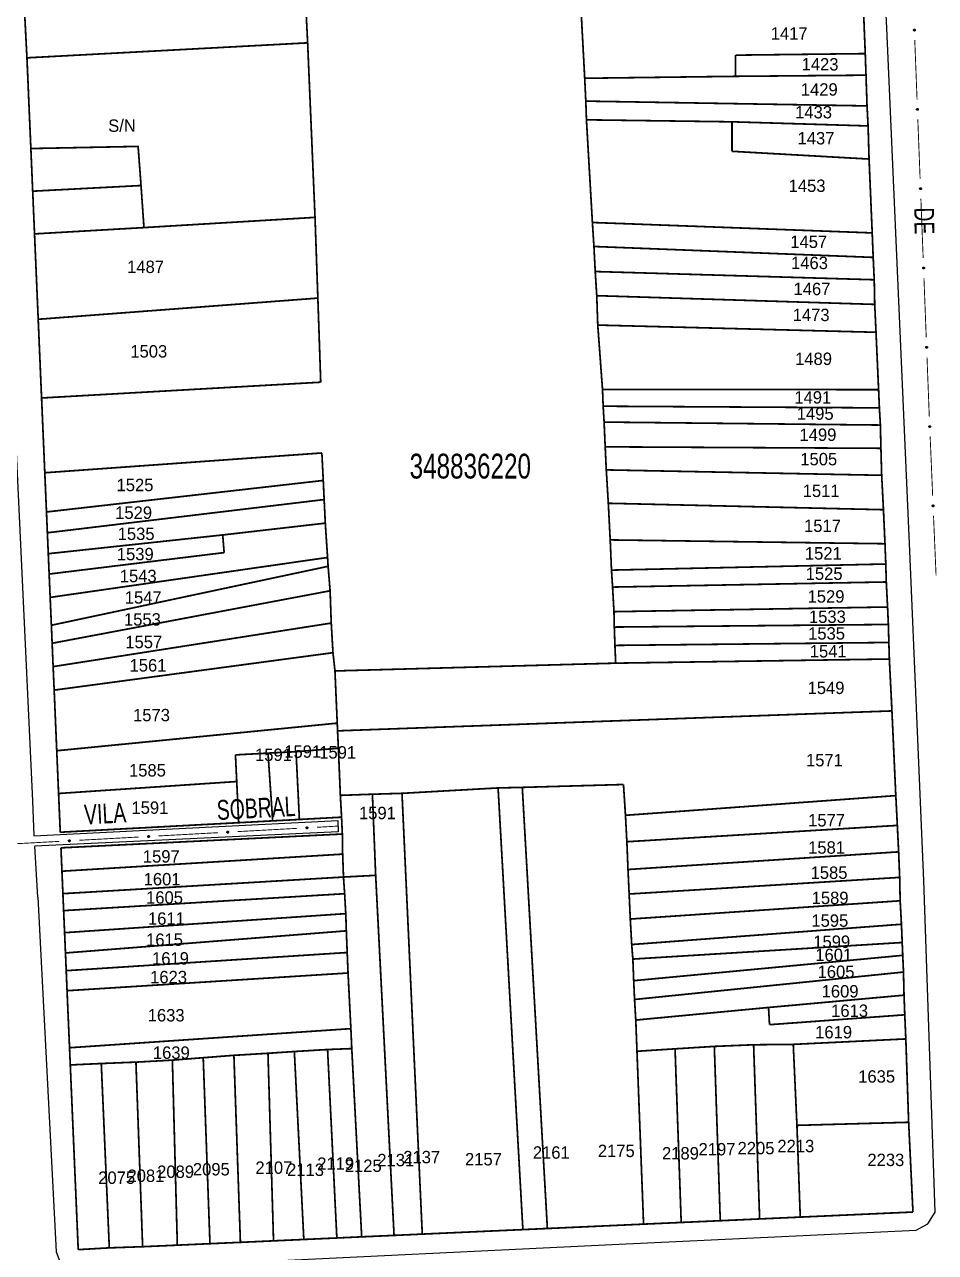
# Model space of a CAD drawing. Extents: x 202481 to 204056, y 4838981 to 4840330.
# Drawn here: x 202939.6 to 203123.3, y 4839189.5 to 4839437.1 of the extents above; entities that cross this region are included whole.
import ezdxf
from ezdxf.enums import TextEntityAlignment as Align

# ---------------------------------------------------------------- set-up
doc = ezdxf.new("R2010")
doc.units = 0
doc.header["$LTSCALE"] = 1.5
doc.header["$MEASUREMENT"] = 0
for name, color, linetype in [('CD_MALHA_LOTES', 7, 'CONTINUOUS'), ('CD_TXT_QUADRA', 7, 'CONTINUOUS'), ('RU-QUADRA', 210, 'CONTINUOUS'), ('SV-EIXO-RUA-PAV', 20, 'CONTINUOUS'), ('SV-RUA-PAVIM', 7, 'CONTINUOUS'), ('SV-TXT-RUA-PAV', 7, 'CONTINUOUS'), ('Th_NmrPort', 1, 'CONTINUOUS')]:
    doc.layers.add(name, color=color, linetype=linetype)
doc.styles.add('ARIAL', font='ARIAL.SHX')

msp = doc.modelspace()

# ---------------------------------------------------------------- linework, layer by layer
at = {"layer": 'CD_MALHA_LOTES', "linetype": 'Continuous', "const_width": 0.35, "flags": 128}
for points in [[(202996.73, 4839433.43), (202993.27, 4839502.99)], [(202938.62, 4839499.84), (202936.65, 4839497.3), (202940.12, 4839430.41)], [(203052.61, 4839426.29), (203051.59, 4839445.31)], [(203108.82, 4839440.4), (203109.19, 4839431.26)], [(202940.12, 4839430.41), (202996.73, 4839433.43)], [(202998.22, 4839398.24), (202996.73, 4839433.43)], [(202940.91, 4839412.12), (202940.12, 4839430.41)], [(203083.04, 4839430.95), (203109.19, 4839431.26)], [(203083.04, 4839426.68), (203083.04, 4839430.95)], [(203109.19, 4839431.26), (203109.34, 4839426.91)], [(203052.61, 4839426.29), (203083.04, 4839426.68)], [(203052.83, 4839421.68), (203052.61, 4839426.29)], [(203109.34, 4839426.91), (203083.04, 4839426.68)], [(203109.34, 4839426.91), (203109.55, 4839420.72)], [(203052.96, 4839417.91), (203052.83, 4839421.68)], [(203052.83, 4839421.68), (203109.55, 4839420.72)], [(203109.55, 4839420.72), (203109.76, 4839416.68)], [(203054.16, 4839397.21), (203052.96, 4839417.91)], [(203052.96, 4839417.91), (203082.31, 4839417.51)], [(203082.31, 4839417.51), (203109.76, 4839416.68)], [(203082.31, 4839411.56), (203082.31, 4839417.51)], [(203109.76, 4839416.68), (203109.96, 4839410)], [(202940.91, 4839412.12), (202962.54, 4839412.55), (202963.13, 4839404.66)], [(202941.28, 4839403.52), (202940.91, 4839412.12)], [(203109.96, 4839410), (203082.31, 4839411.56)], [(203109.96, 4839410), (203110.59, 4839395.11)], [(202941.28, 4839403.52), (202963.13, 4839404.66)], [(202941.65, 4839394.91), (202941.28, 4839403.52)], [(202963.13, 4839404.66), (202963.72, 4839396.18)], [(202963.72, 4839396.18), (202998.22, 4839398.24)], [(202998.79, 4839381.96), (202998.22, 4839398.24)], [(202941.65, 4839394.91), (202963.72, 4839396.18)], [(203054.47, 4839392.37), (203054.16, 4839397.21)], [(203054.16, 4839397.21), (203110.59, 4839395.11)], [(202942.39, 4839377.69), (202941.65, 4839394.91)], [(203110.59, 4839395.11), (203110.79, 4839390.17)], [(203054.73, 4839387.32), (203054.47, 4839392.37)], [(203054.47, 4839392.37), (203110.79, 4839390.17)], [(203110.79, 4839390.17), (203111, 4839385.66)], [(203055.04, 4839382.45), (203054.73, 4839387.32)], [(203054.73, 4839387.32), (203111, 4839385.66)], [(203111, 4839385.66), (203111.1, 4839380.69)], [(202942.39, 4839377.69), (202998.79, 4839381.96)], [(202999.37, 4839365), (202998.79, 4839381.96)], [(203055.24, 4839376.52), (203055.04, 4839382.45)], [(203055.04, 4839382.45), (203111.1, 4839380.69)], [(203111.1, 4839380.69), (203111.36, 4839375.07)], [(202943.07, 4839361.82), (202942.39, 4839377.69)], [(203056.2, 4839363.53), (203055.24, 4839376.52)], [(203055.24, 4839376.52), (203111.36, 4839375.07)], [(203111.36, 4839375.07), (203111.88, 4839363.5)], [(202943.07, 4839361.82), (202999.37, 4839365)], [(203056.33, 4839360.16), (203056.2, 4839363.53)], [(203056.2, 4839363.53), (203111.88, 4839363.5)], [(203111.88, 4839363.5), (203112.04, 4839359.83)], [(202943.72, 4839346.74), (202943.07, 4839361.82)], [(203056.52, 4839356.96), (203056.33, 4839360.16)], [(203056.33, 4839360.16), (203112.04, 4839359.83)], [(203112.04, 4839359.83), (203112.24, 4839356.36)], [(203056.74, 4839351.97), (203056.52, 4839356.96)], [(203056.52, 4839356.96), (203112.24, 4839356.36)], [(203112.24, 4839356.36), (203112.35, 4839351.67)], [(202943.72, 4839346.74), (202999.6, 4839350.73)], [(202999.6, 4839350.73), (202999.88, 4839345.19)], [(203056.96, 4839347.32), (203056.74, 4839351.97)], [(203056.74, 4839351.97), (203112.35, 4839351.67)], [(203112.35, 4839351.67), (203112.5, 4839346.23)], [(202944.06, 4839338.84), (202943.72, 4839346.74)], [(203057.37, 4839340.59), (203056.96, 4839347.32)], [(203056.96, 4839347.32), (203112.5, 4839346.23)], [(203112.5, 4839346.23), (203112.86, 4839339.29)], [(202944.06, 4839338.84), (202999.88, 4839345.19)], [(202999.88, 4839345.19), (203000.06, 4839341.34)], [(202944.24, 4839334.64), (203000.06, 4839341.34)], [(203000.06, 4839341.34), (203000.29, 4839336.58)], [(202944.24, 4839334.64), (202944.06, 4839338.84)], [(203057.75, 4839333.2), (203057.37, 4839340.59)], [(203057.37, 4839340.59), (203112.86, 4839339.29)], [(203112.86, 4839339.29), (203113.17, 4839332.43)], [(202979.6, 4839334.2), (203000.29, 4839336.58)], [(203000.29, 4839336.58), (203000.75, 4839329.66)], [(202944.42, 4839330.42), (202944.24, 4839334.64)], [(202944.42, 4839330.42), (202979.6, 4839334.2)], [(202979.89, 4839330.64), (202979.6, 4839334.2)], [(203058.01, 4839327.11), (203057.75, 4839333.2)], [(203057.75, 4839333.2), (203113.17, 4839332.43)], [(203113.17, 4839332.43), (203113.33, 4839328.34)], [(202944.6, 4839326.32), (202944.42, 4839330.42)], [(202944.6, 4839326.32), (202979.89, 4839330.64)], [(202944.8, 4839321.61), (203000.75, 4839329.66)], [(203000.75, 4839329.66), (203000.86, 4839327.88)], [(203058.01, 4839327.11), (203113.33, 4839328.34)], [(203113.33, 4839328.34), (203113.43, 4839324.72)], [(202944.8, 4839321.61), (202944.6, 4839326.32)], [(202945.05, 4839315.99), (203000.86, 4839327.88)], [(203000.86, 4839327.88), (203001.26, 4839322.94)], [(203058.23, 4839323.69), (203058.01, 4839327.11)], [(203058.23, 4839323.69), (203113.43, 4839324.72)], [(203058.51, 4839318.73), (203058.23, 4839323.69)], [(203113.43, 4839324.72), (203113.69, 4839319.67)], [(202945.05, 4839315.99), (202944.8, 4839321.61)], [(202945.2, 4839312.36), (203001.26, 4839322.94)], [(203001.26, 4839322.94), (203001.49, 4839316.43)], [(203058.51, 4839318.73), (203113.69, 4839319.67)], [(203058.58, 4839315.63), (203058.51, 4839318.73)], [(203113.69, 4839319.67), (203113.85, 4839316.15)], [(202945.2, 4839312.36), (202945.05, 4839315.99)], [(202945.4, 4839307.65), (203001.49, 4839316.43)], [(203001.49, 4839316.43), (203001.84, 4839310.46)], [(203058.58, 4839315.63), (203113.85, 4839316.15)], [(203113.85, 4839316.15), (203113.95, 4839312.52)], [(203058.7, 4839311.93), (203058.58, 4839315.63)], [(202945.4, 4839307.65), (202945.2, 4839312.36)], [(203058.7, 4839311.93), (203113.95, 4839312.52)], [(203058.86, 4839308.35), (203058.7, 4839311.93)], [(203113.95, 4839312.52), (203114.05, 4839309.18)], [(202945.61, 4839302.91), (203001.84, 4839310.46)], [(203001.84, 4839310.46), (203002.24, 4839306.78)], [(203114.05, 4839309.18), (203058.86, 4839308.35)], [(203114.05, 4839309.18), (203114.57, 4839298.72)], [(202945.61, 4839302.91), (202945.4, 4839307.65)], [(203002.24, 4839306.78), (203058.86, 4839308.35)], [(203002.7, 4839296.25), (203002.24, 4839306.78)], [(202946.13, 4839290.69), (202945.61, 4839302.91)], [(203002.76, 4839294.7), (203114.57, 4839298.72)], [(203114.57, 4839298.72), (203115.35, 4839281.64)], [(202946.13, 4839290.69), (203002.7, 4839296.25)], [(203002.76, 4839294.7), (203002.7, 4839296.25)], [(203002.93, 4839291.2), (203002.76, 4839294.7)], [(202994.39, 4839290.49), (203002.93, 4839291.2)], [(203003.33, 4839281.69), (203002.93, 4839291.2)], [(202946.5, 4839282.07), (202946.13, 4839290.69)], [(202982.17, 4839289.85), (202988.74, 4839290.21)], [(202982.43, 4839284.48), (202982.17, 4839289.85)], [(202988.74, 4839290.21), (202994.39, 4839290.49)], [(202989.68, 4839276.55), (202988.74, 4839290.21)], [(202995.07, 4839276.83), (202994.39, 4839290.49)], [(202946.5, 4839282.07), (202982.43, 4839284.48)], [(202982.83, 4839276.18), (202982.43, 4839284.48)], [(203040.02, 4839283.3), (203060.43, 4839283.88)], [(203060.43, 4839283.88), (203060.83, 4839277.67)], [(202946.84, 4839274.26), (202946.5, 4839282.07)], [(203003.33, 4839281.69), (203009.79, 4839281.92)], [(203003.57, 4839277.29), (203003.33, 4839281.69)], [(203009.79, 4839281.92), (203015.76, 4839282.1)], [(203010.45, 4839265.56), (203009.79, 4839281.92)], [(203015.76, 4839282.1), (203035.14, 4839283.19)], [(203019.85, 4839193.22), (203015.76, 4839282.1)], [(203035.14, 4839283.19), (203040.02, 4839283.3)], [(203040.14, 4839194.13), (203035.14, 4839283.19)], [(203045.08, 4839194.35), (203040.02, 4839283.3)], [(203060.83, 4839277.67), (203115.35, 4839281.64)], [(203115.35, 4839281.64), (203115.66, 4839275.63)], [(202989.68, 4839276.55), (202982.83, 4839276.18)], [(202995.07, 4839276.83), (202989.68, 4839276.55)], [(203003.57, 4839277.29), (202995.07, 4839276.83)], [(203003.73, 4839273.89), (203003.57, 4839277.29)], [(203061.11, 4839272.34), (203060.83, 4839277.67)], [(202982.83, 4839276.18), (202946.84, 4839274.26)], [(202946.98, 4839271.11), (203003.73, 4839273.89)], [(203003.79, 4839269.84), (203003.73, 4839273.89)], [(203061.11, 4839272.34), (203115.66, 4839275.63)], [(203115.66, 4839275.63), (203115.92, 4839270.3)], [(203061.34, 4839266.74), (203061.11, 4839272.34)], [(202947.18, 4839266.4), (202946.98, 4839271.11)], [(202947.18, 4839266.4), (203003.79, 4839269.84)], [(203003.96, 4839265.22), (203003.79, 4839269.84)], [(203061.34, 4839266.74), (203115.92, 4839270.3)], [(203115.92, 4839270.3), (203116.13, 4839265.15)], [(203061.57, 4839261.8), (203061.34, 4839266.74)], [(202947.37, 4839261.87), (202947.18, 4839266.4)], [(202947.37, 4839261.87), (203003.96, 4839265.22)], [(203003.96, 4839265.22), (203010.45, 4839265.56)], [(203004.19, 4839261.86), (203003.96, 4839265.22)], [(203014.16, 4839192.96), (203010.45, 4839265.56)], [(203061.57, 4839261.8), (203116.13, 4839265.15)], [(203116.13, 4839265.15), (203116.23, 4839260.43)], [(202947.52, 4839258.45), (202947.37, 4839261.87)], [(202947.52, 4839258.45), (203004.19, 4839261.86)], [(203004.42, 4839257.84), (203004.19, 4839261.86)], [(203061.8, 4839256.75), (203061.57, 4839261.8)], [(203061.8, 4839256.75), (203116.23, 4839260.43)], [(203116.23, 4839260.43), (203116.49, 4839255.7)], [(202947.71, 4839254), (202947.52, 4839258.45)], [(202947.71, 4839254), (203004.42, 4839257.84)], [(203004.53, 4839254.37), (203004.42, 4839257.84)], [(203062.09, 4839251.61), (203061.8, 4839256.75)], [(202947.89, 4839249.91), (203004.53, 4839254.37)], [(203004.71, 4839250), (203004.53, 4839254.37)], [(203062.09, 4839251.61), (203116.49, 4839255.7)], [(203116.49, 4839255.7), (203116.64, 4839252.02)], [(202947.89, 4839249.91), (202947.71, 4839254)], [(203062.32, 4839248.68), (203062.09, 4839251.61)], [(203062.32, 4839248.68), (203116.64, 4839252.02)], [(203116.64, 4839252.02), (203116.75, 4839249.43)], [(202948.04, 4839246.34), (202947.89, 4839249.91)], [(202948.04, 4839246.34), (203004.71, 4839250)], [(203004.88, 4839245.87), (203004.71, 4839250)], [(203062.49, 4839244.32), (203116.75, 4839249.43)], [(203116.75, 4839249.43), (203116.9, 4839246.06)], [(203062.49, 4839244.32), (203062.32, 4839248.68)], [(202948.21, 4839242.3), (202948.04, 4839246.34)], [(202948.21, 4839242.3), (203004.88, 4839245.87)], [(203005.45, 4839234.65), (203004.88, 4839245.87)], [(203062.66, 4839240.53), (203062.49, 4839244.32)], [(203062.66, 4839240.53), (203116.9, 4839246.06)], [(203116.9, 4839246.06), (203117.01, 4839241.4)], [(202948.71, 4839230.8), (202948.21, 4839242.3)], [(203062.91, 4839236.38), (203062.66, 4839240.53)], [(203089.68, 4839238.92), (203117.01, 4839241.4)], [(203117.01, 4839241.4), (203117.16, 4839237.44)], [(203062.91, 4839236.38), (203089.68, 4839238.92)], [(203089.88, 4839235.45), (203089.68, 4839238.92)], [(203117.16, 4839237.44), (203089.88, 4839235.45)], [(203117.16, 4839237.44), (203117.37, 4839232.58)], [(202948.71, 4839230.8), (203005.45, 4839234.65)], [(203005.63, 4839230.63), (203005.45, 4839234.65)], [(203063.15, 4839230.09), (203062.91, 4839236.38)], [(203094.67, 4839231.48), (203117.37, 4839232.58)], [(203117.37, 4839232.58), (203117.94, 4839215.77)], [(202948.86, 4839227.33), (202948.71, 4839230.8)], [(202975.67, 4839228.79), (202981.86, 4839229.27)], [(202981.86, 4839229.27), (202988.73, 4839229.68)], [(202983.17, 4839191.56), (202981.86, 4839229.27)], [(202988.73, 4839229.68), (202994.05, 4839230.04)], [(202989.85, 4839191.86), (202988.73, 4839229.68)], [(202994.05, 4839230.04), (203000.75, 4839230.44)], [(202995.96, 4839192.14), (202994.05, 4839230.04)], [(203000.75, 4839230.44), (203005.63, 4839230.63)], [(203002.62, 4839192.44), (203000.75, 4839230.44)], [(203007.63, 4839192.67), (203005.63, 4839230.63)], [(203063.15, 4839230.09), (203070.83, 4839230.58)], [(203064.48, 4839195.23), (203063.15, 4839230.09)], [(203070.83, 4839230.58), (203078.75, 4839231.07)], [(203072.07, 4839195.57), (203070.83, 4839230.58)], [(203078.75, 4839231.07), (203086.67, 4839231.4)], [(203079.95, 4839195.92), (203078.75, 4839231.07)], [(203086.67, 4839231.4), (203094.67, 4839231.48)], [(203087.89, 4839196.28), (203086.67, 4839231.4)], [(203095.41, 4839215.15), (203094.67, 4839231.48)], [(202948.86, 4839227.33), (202955.11, 4839227.62)], [(202950.46, 4839190.09), (202948.86, 4839227.33)], [(202955.11, 4839227.62), (202962.1, 4839227.9)], [(202956.73, 4839190.45), (202955.11, 4839227.62)], [(202962.1, 4839227.9), (202969.45, 4839228.3)], [(202963.45, 4839190.68), (202962.1, 4839227.9)], [(202969.45, 4839228.3), (202975.67, 4839228.79)], [(202970.45, 4839190.99), (202969.45, 4839228.3)], [(202977.03, 4839191.29), (202975.67, 4839228.79)], [(203095.41, 4839215.15), (203117.94, 4839215.77)], [(203096.08, 4839196.65), (203095.41, 4839215.15)], [(203117.94, 4839215.77), (203118.81, 4839197.67)], [(203118.81, 4839197.67), (203096.08, 4839196.65)], [(203064.48, 4839195.23), (203045.08, 4839194.35)], [(203072.07, 4839195.57), (203064.48, 4839195.23)], [(203079.95, 4839195.92), (203072.07, 4839195.57)], [(203087.89, 4839196.28), (203079.95, 4839195.92)], [(203096.08, 4839196.65), (203087.89, 4839196.28)], [(202995.96, 4839192.14), (202989.85, 4839191.86)], [(203002.62, 4839192.44), (202995.96, 4839192.14)], [(203007.63, 4839192.67), (203002.62, 4839192.44)], [(203014.16, 4839192.96), (203007.63, 4839192.67)], [(203019.85, 4839193.22), (203014.16, 4839192.96)], [(203040.14, 4839194.13), (203019.85, 4839193.22)], [(203045.08, 4839194.35), (203040.14, 4839194.13)], [(202956.73, 4839190.45), (202950.46, 4839190.09)], [(202963.45, 4839190.68), (202956.73, 4839190.45)], [(202970.45, 4839190.99), (202963.45, 4839190.68)], [(202977.03, 4839191.29), (202970.45, 4839190.99)], [(202983.17, 4839191.56), (202977.03, 4839191.29)], [(202989.85, 4839191.86), (202983.17, 4839191.56)]]:
    msp.add_lwpolyline(points, dxfattribs=at)
at = {"layer": 'RU-QUADRA', "linetype": 'Continuous', "const_width": 0.18, "flags": 128}
msp.add_lwpolyline([(203108.82, 4839440.4), (203109.19, 4839431.26), (203109.34, 4839426.91), (203109.55, 4839420.72), (203109.76, 4839416.68), (203109.96, 4839410), (203110.59, 4839395.11), (203110.79, 4839390.17), (203111, 4839385.66), (203111.1, 4839380.69), (203111.36, 4839375.07), (203111.88, 4839363.5), (203112.24, 4839356.36), (203112.35, 4839351.67), (203112.5, 4839346.23), (203112.86, 4839339.29), (203113.17, 4839332.43), (203113.33, 4839328.34), (203113.43, 4839324.72), (203113.69, 4839319.67), (203113.85, 4839316.15), (203113.95, 4839312.52), (203114.05, 4839309.18), (203114.57, 4839298.72), (203115.35, 4839281.64), (203115.66, 4839275.63), (203115.92, 4839270.3), (203116.13, 4839265.15), (203116.23, 4839260.43), (203116.49, 4839255.7), (203116.64, 4839252.02), (203116.75, 4839249.43), (203116.9, 4839246.06), (203117.01, 4839241.4), (203117.16, 4839237.44), (203117.37, 4839232.58), (203117.94, 4839215.77), (203118.81, 4839197.67), (203096.08, 4839196.65), (203087.89, 4839196.28), (203079.95, 4839195.92), (203072.07, 4839195.57), (203064.48, 4839195.23), (203045.08, 4839194.35), (203040.14, 4839194.13), (203019.85, 4839193.22), (203014.16, 4839192.96), (203007.63, 4839192.67), (203002.62, 4839192.44), (202995.96, 4839192.14), (202989.85, 4839191.86), (202983.17, 4839191.56), (202977.03, 4839191.29), (202970.45, 4839190.99), (202963.45, 4839190.68), (202956.73, 4839190.45), (202950.46, 4839190.09), (202948.86, 4839227.33), (202948.71, 4839230.8), (202948.21, 4839242.3), (202948.04, 4839246.34), (202947.89, 4839249.91), (202947.71, 4839254), (202947.52, 4839258.45), (202947.37, 4839261.87), (202947.18, 4839266.4), (202946.98, 4839271.11), (203003.73, 4839273.89), (203003.57, 4839277.29), (202995.07, 4839276.83), (202989.68, 4839276.55), (202982.83, 4839276.18), (202946.84, 4839274.26), (202946.5, 4839282.07), (202946.13, 4839290.69), (202945.61, 4839302.91), (202945.4, 4839307.65), (202945.2, 4839312.36), (202945.05, 4839315.99), (202944.8, 4839321.61), (202944.6, 4839326.32), (202944.42, 4839330.42), (202944.24, 4839334.64), (202944.06, 4839338.84), (202943.72, 4839346.74), (202943.07, 4839361.82), (202942.39, 4839377.69), (202941.65, 4839394.91), (202941.28, 4839403.52), (202940.91, 4839412.12), (202940.12, 4839430.41), (202936.65, 4839497.3)], dxfattribs=at)
at = {"layer": 'SV-EIXO-RUA-PAV'}
for points in [[(203119.200716, 4839436.141524), (203119.237075, 4839436.108812), (203119.261635, 4839436.073263), (203119.273585, 4839436.037718), (203119.275955, 4839436.003554), (203119.274442, 4839435.968329), (203119.265083, 4839435.933152), (203119.246046, 4839435.89641), (203119.213488, 4839435.859707), (203119.175417, 4839435.836941), (203119.141196, 4839435.823361), (203119.105714, 4839435.818839), (203119.07152, 4839435.820881), (203119.035301, 4839435.831812), (203118.998255, 4839435.851468), (203118.962141, 4839435.885099), (203118.938302, 4839435.920116), (203118.927646, 4839435.954801), (203118.923326, 4839435.9905), (203118.925301, 4839436.026443), (203118.934688, 4839436.060921), (203118.954545, 4839436.098185), (203118.988212, 4839436.13339), (203119.022865, 4839436.157565), (203119.057391, 4839436.168705), (203119.092634, 4839436.172167), (203119.127982, 4839436.17108), (203119.163735, 4839436.163143), (203119.200716, 4839436.141524)], [(203119.817963, 4839420.153434), (203119.854322, 4839420.120723), (203119.878881, 4839420.085174), (203119.890831, 4839420.049628), (203119.893201, 4839420.015464), (203119.891689, 4839419.98024), (203119.882329, 4839419.945062), (203119.863292, 4839419.908321), (203119.830734, 4839419.871617), (203119.792664, 4839419.848852), (203119.758442, 4839419.835271), (203119.72296, 4839419.830749), (203119.688766, 4839419.832792), (203119.652547, 4839419.843723), (203119.615502, 4839419.863378), (203119.579387, 4839419.89701), (203119.555549, 4839419.932026), (203119.544893, 4839419.966711), (203119.540572, 4839420.002411), (203119.542547, 4839420.038354), (203119.551934, 4839420.072832), (203119.571791, 4839420.110095), (203119.605458, 4839420.1453), (203119.640111, 4839420.169475), (203119.674637, 4839420.180615), (203119.70988, 4839420.184078), (203119.745228, 4839420.182991), (203119.780981, 4839420.175054), (203119.817963, 4839420.153434)], [(203120.435209, 4839404.165345), (203120.471568, 4839404.132633), (203120.496128, 4839404.097084), (203120.508078, 4839404.061539), (203120.510448, 4839404.027375), (203120.508935, 4839403.99215), (203120.499575, 4839403.956973), (203120.480539, 4839403.920231), (203120.44798, 4839403.883528), (203120.40991, 4839403.860762), (203120.375689, 4839403.847182), (203120.340207, 4839403.84266), (203120.306013, 4839403.844702), (203120.269794, 4839403.855633), (203120.232748, 4839403.875288), (203120.196634, 4839403.90892), (203120.172795, 4839403.943937), (203120.162139, 4839403.978621), (203120.157819, 4839404.014321), (203120.159793, 4839404.050264), (203120.16918, 4839404.084742), (203120.189038, 4839404.122006), (203120.222705, 4839404.157211), (203120.257358, 4839404.181386), (203120.291884, 4839404.192526), (203120.327126, 4839404.195988), (203120.362475, 4839404.194901), (203120.398227, 4839404.186964), (203120.435209, 4839404.165345)], [(203121.052455, 4839388.177255), (203121.088814, 4839388.144544), (203121.113374, 4839388.108995), (203121.125324, 4839388.073449), (203121.127694, 4839388.039285), (203121.126182, 4839388.004061), (203121.116822, 4839387.968883), (203121.097785, 4839387.932142), (203121.065227, 4839387.895438), (203121.027157, 4839387.872673), (203120.992935, 4839387.859092), (203120.957453, 4839387.85457), (203120.923259, 4839387.856613), (203120.88704, 4839387.867543), (203120.849994, 4839387.887199), (203120.81388, 4839387.920831), (203120.790041, 4839387.955847), (203120.779385, 4839387.990532), (203120.775065, 4839388.026232), (203120.77704, 4839388.062175), (203120.786427, 4839388.096653), (203120.806284, 4839388.133916), (203120.839951, 4839388.169121), (203120.874604, 4839388.193296), (203120.90913, 4839388.204436), (203120.944373, 4839388.207899), (203120.979721, 4839388.206811), (203121.015474, 4839388.198875), (203121.052455, 4839388.177255)], [(203121.669702, 4839372.189166), (203121.706061, 4839372.156454), (203121.73062, 4839372.120905), (203121.742571, 4839372.08536), (203121.74494, 4839372.051196), (203121.743428, 4839372.015971), (203121.734068, 4839371.980794), (203121.715031, 4839371.944052), (203121.682473, 4839371.907349), (203121.644403, 4839371.884583), (203121.610182, 4839371.871003), (203121.5747, 4839371.866481), (203121.540505, 4839371.868523), (203121.504287, 4839371.879454), (203121.467241, 4839371.899109), (203121.431127, 4839371.932741), (203121.407288, 4839371.967758), (203121.396632, 4839372.002442), (203121.392311, 4839372.038142), (203121.394286, 4839372.074085), (203121.403673, 4839372.108563), (203121.42353, 4839372.145827), (203121.457197, 4839372.181032), (203121.491851, 4839372.205207), (203121.526376, 4839372.216347), (203121.561619, 4839372.219809), (203121.596967, 4839372.218722), (203121.63272, 4839372.210785), (203121.669702, 4839372.189166)], [(203122.294927, 4839356.201842), (203122.331417, 4839356.169277), (203122.356119, 4839356.133827), (203122.368211, 4839356.098329), (203122.370718, 4839356.064175), (203122.369347, 4839356.028945), (203122.360129, 4839355.99373), (203122.341239, 4839355.956913), (203122.308829, 4839355.920079), (203122.27085, 4839355.897161), (203122.236683, 4839355.883443), (203122.20122, 4839355.878779), (203122.167018, 4839355.880684), (203122.130755, 4839355.891469), (203122.093631, 4839355.910976), (203122.057382, 4839355.944463), (203122.033403, 4839355.979383), (203122.022608, 4839356.014025), (203122.018144, 4839356.049707), (203122.019975, 4839356.085658), (203122.029224, 4839356.120173), (203122.048931, 4839356.157516), (203122.082456, 4839356.192856), (203122.117012, 4839356.21717), (203122.151493, 4839356.228448), (203122.186722, 4839356.232052), (203122.222074, 4839356.231106), (203122.257859, 4839356.223313), (203122.294927, 4839356.201842)], [(203122.976315, 4839340.216358), (203123.012805, 4839340.183792), (203123.037507, 4839340.148342), (203123.049599, 4839340.112845), (203123.052106, 4839340.078691), (203123.050735, 4839340.043461), (203123.041517, 4839340.008246), (203123.022627, 4839339.971428), (203122.990217, 4839339.934594), (203122.952238, 4839339.911676), (203122.918071, 4839339.897959), (203122.882608, 4839339.893294), (203122.848406, 4839339.895199), (203122.812143, 4839339.905985), (203122.775019, 4839339.925492), (203122.73877, 4839339.958978), (203122.714791, 4839339.993899), (203122.703996, 4839340.02854), (203122.699532, 4839340.064223), (203122.701363, 4839340.100173), (203122.710612, 4839340.134689), (203122.730319, 4839340.172032), (203122.763845, 4839340.207371), (203122.7984, 4839340.231685), (203122.832881, 4839340.242964), (203122.86811, 4839340.246567), (203122.903462, 4839340.245622), (203122.939247, 4839340.237829), (203122.976315, 4839340.216358)], [(202980.481773, 4839274.375984), (202980.513896, 4839274.412865), (202980.549045, 4839274.437993), (202980.584394, 4839274.450514), (202980.618515, 4839274.453433), (202980.65376, 4839274.452488), (202980.689083, 4839274.443695), (202980.726126, 4839274.425252), (202980.763349, 4839274.393288), (202980.786724, 4839274.355589), (202980.800853, 4839274.321591), (202980.805945, 4839274.286186), (202980.804453, 4839274.251963), (202980.794107, 4839274.215574), (202980.77505, 4839274.178216), (202980.742003, 4839274.141565), (202980.707375, 4839274.117167), (202980.672866, 4839274.105954), (202980.637241, 4839274.10106), (202980.60127, 4839274.102456), (202980.566646, 4839274.111287), (202980.529068, 4839274.130542), (202980.493326, 4839274.163638), (202980.468596, 4839274.197898), (202980.456902, 4839274.23224), (202980.452873, 4839274.267422), (202980.453391, 4839274.302784), (202980.460752, 4839274.338659), (202980.481773, 4839274.375984)], [(202996.457862, 4839275.250391), (202996.489985, 4839275.287272), (202996.525134, 4839275.3124), (202996.560483, 4839275.324921), (202996.594604, 4839275.32784), (202996.629848, 4839275.326895), (202996.665172, 4839275.318102), (202996.702215, 4839275.299659), (202996.739437, 4839275.267695), (202996.762813, 4839275.229996), (202996.776942, 4839275.195998), (202996.782034, 4839275.160593), (202996.780542, 4839275.12637), (202996.770195, 4839275.089981), (202996.751139, 4839275.052623), (202996.718092, 4839275.015973), (202996.683464, 4839274.991574), (202996.648955, 4839274.980361), (202996.613329, 4839274.975467), (202996.577359, 4839274.976863), (202996.542735, 4839274.985694), (202996.505156, 4839275.004949), (202996.469414, 4839275.038045), (202996.444685, 4839275.072305), (202996.432991, 4839275.106647), (202996.428962, 4839275.141829), (202996.42948, 4839275.177191), (202996.436841, 4839275.213067), (202996.457862, 4839275.250391)], [(202948.529596, 4839272.62717), (202948.561718, 4839272.664051), (202948.596868, 4839272.689179), (202948.632216, 4839272.7017), (202948.666338, 4839272.704619), (202948.701582, 4839272.703673), (202948.736905, 4839272.694881), (202948.773949, 4839272.676438), (202948.811171, 4839272.644474), (202948.834546, 4839272.606775), (202948.848675, 4839272.572777), (202948.853768, 4839272.537372), (202948.852276, 4839272.503149), (202948.841929, 4839272.466759), (202948.822872, 4839272.429402), (202948.789826, 4839272.392751), (202948.755198, 4839272.368352), (202948.720689, 4839272.35714), (202948.685063, 4839272.352245), (202948.649093, 4839272.353642), (202948.614469, 4839272.362473), (202948.57689, 4839272.381728), (202948.541148, 4839272.414824), (202948.516419, 4839272.449084), (202948.504724, 4839272.483426), (202948.500696, 4839272.518608), (202948.501214, 4839272.55397), (202948.508574, 4839272.589845), (202948.529596, 4839272.62717)], [(202964.505685, 4839273.501577), (202964.537807, 4839273.538458), (202964.572956, 4839273.563586), (202964.608305, 4839273.576107), (202964.642426, 4839273.579026), (202964.677671, 4839273.57808), (202964.712994, 4839273.569288), (202964.750037, 4839273.550845), (202964.78726, 4839273.518881), (202964.810635, 4839273.481182), (202964.824764, 4839273.447184), (202964.829857, 4839273.411779), (202964.828365, 4839273.377556), (202964.818018, 4839273.341166), (202964.798961, 4839273.303809), (202964.765915, 4839273.267158), (202964.731286, 4839273.242759), (202964.696778, 4839273.231547), (202964.661152, 4839273.226653), (202964.625182, 4839273.228049), (202964.590557, 4839273.23688), (202964.552979, 4839273.256135), (202964.517237, 4839273.289231), (202964.492507, 4839273.323491), (202964.480813, 4839273.357833), (202964.476784, 4839273.393015), (202964.477303, 4839273.428377), (202964.484663, 4839273.464252), (202964.505685, 4839273.501577)]]:
    msp.add_lwpolyline(points, close=True, dxfattribs=at)
for points in [[(203118.925301, 4839436.026443), (203118.938302, 4839435.920116)], [(203118.930797, 4839436.03937), (203118.949485, 4839435.909)], [(203118.934688, 4839436.060921), (203118.962141, 4839435.885099)], [(203118.947206, 4839436.074142), (203118.979435, 4839435.876018)], [(203118.954545, 4839436.098185), (203118.998255, 4839435.851468)], [(203118.973055, 4839436.11201), (203119.016149, 4839435.844662)], [(203118.988212, 4839436.13339), (203119.035301, 4839435.831812)], [(203119.004621, 4839436.14327), (203119.05218, 4839435.831032)], [(203119.022865, 4839436.157565), (203119.07152, 4839435.820881)], [(203119.039493, 4839436.159637), (203119.087999, 4839435.822856)], [(203119.057391, 4839436.168705), (203119.105714, 4839435.818839)], [(203119.074681, 4839436.167823), (203119.120776, 4839435.822756)], [(203119.092634, 4839436.172167), (203119.141196, 4839435.823361)], [(203119.111549, 4839436.167881), (203119.159897, 4839435.835191)], [(203119.127982, 4839436.17108), (203119.175417, 4839435.836941)], [(203119.145899, 4839436.16238), (203119.194716, 4839435.852922)], [(203119.163735, 4839436.163143), (203119.213488, 4839435.859707)], [(203119.180461, 4839436.151424), (203119.227751, 4839435.881508)], [(203119.200716, 4839436.141524), (203119.246046, 4839435.89641)], [(203119.219797, 4839436.122901), (203119.254858, 4839435.922155)], [(203119.237075, 4839436.108812), (203119.265083, 4839435.933152)], [(203119.251163, 4839436.088608), (203119.268435, 4839435.959549)], [(203119.261635, 4839436.073263), (203119.274442, 4839435.968329)], [(203119.571791, 4839420.110095), (203119.615502, 4839419.863378)], [(203119.590301, 4839420.12392), (203119.633396, 4839419.856573)], [(203119.605458, 4839420.1453), (203119.652547, 4839419.843723)], [(203119.621868, 4839420.155181), (203119.669426, 4839419.842943)], [(203119.640111, 4839420.169475), (203119.688766, 4839419.832792)], [(203119.65674, 4839420.171548), (203119.705246, 4839419.834767)], [(203119.674637, 4839420.180615), (203119.72296, 4839419.830749)], [(203119.691928, 4839420.179734), (203119.738022, 4839419.834667)], [(203119.70988, 4839420.184078), (203119.758442, 4839419.835271)], [(203119.728795, 4839420.179792), (203119.777143, 4839419.847101)], [(203119.745228, 4839420.182991), (203119.792664, 4839419.848852)], [(203119.763146, 4839420.17429), (203119.811962, 4839419.864832)], [(203119.780981, 4839420.175054), (203119.830734, 4839419.871617)], [(203119.797707, 4839420.163335), (203119.844997, 4839419.893418)], [(203119.817963, 4839420.153434), (203119.863292, 4839419.908321)], [(203119.837043, 4839420.134811), (203119.872104, 4839419.934065)], [(203119.854322, 4839420.120723), (203119.882329, 4839419.945062)], [(203119.868409, 4839420.100518), (203119.885682, 4839419.971459)], [(203119.542547, 4839420.038354), (203119.555549, 4839419.932026)], [(203119.548043, 4839420.051281), (203119.566732, 4839419.92091)], [(203119.551934, 4839420.072832), (203119.579387, 4839419.89701)], [(203119.564453, 4839420.086053), (203119.596681, 4839419.887928)], [(203119.878881, 4839420.085174), (203119.891689, 4839419.98024)], [(203120.159793, 4839404.050264), (203120.172795, 4839403.943937)], [(203120.165289, 4839404.063191), (203120.183978, 4839403.932821)], [(203120.16918, 4839404.084742), (203120.196634, 4839403.90892)], [(203120.181699, 4839404.097963), (203120.213928, 4839403.899839)], [(203120.189038, 4839404.122006), (203120.232748, 4839403.875288)], [(203120.207548, 4839404.13583), (203120.250642, 4839403.868483)], [(203120.222705, 4839404.157211), (203120.269794, 4839403.855633)], [(203120.239114, 4839404.167091), (203120.286672, 4839403.854853)], [(203120.257358, 4839404.181386), (203120.306013, 4839403.844702)], [(203120.273986, 4839404.183458), (203120.322492, 4839403.846677)], [(203120.291884, 4839404.192526), (203120.340207, 4839403.84266)], [(203120.309174, 4839404.191644), (203120.355269, 4839403.846577)], [(203120.327126, 4839404.195988), (203120.375689, 4839403.847182)], [(203120.346041, 4839404.191702), (203120.394389, 4839403.859012)], [(203120.362475, 4839404.194901), (203120.40991, 4839403.860762)], [(203120.380392, 4839404.186201), (203120.429209, 4839403.876742)], [(203120.398227, 4839404.186964), (203120.44798, 4839403.883528)], [(203120.414954, 4839404.175245), (203120.462244, 4839403.905329)], [(203120.435209, 4839404.165345), (203120.480539, 4839403.920231)], [(203120.45429, 4839404.146722), (203120.489351, 4839403.945976)], [(203120.471568, 4839404.132633), (203120.499575, 4839403.956973)], [(203120.485656, 4839404.112429), (203120.502928, 4839403.983369)], [(203120.496128, 4839404.097084), (203120.508935, 4839403.99215)], [(203120.77704, 4839388.062175), (203120.790041, 4839387.955847)], [(203120.782536, 4839388.075101), (203120.801224, 4839387.944731)], [(203120.786427, 4839388.096653), (203120.81388, 4839387.920831)], [(203120.798945, 4839388.109873), (203120.831174, 4839387.911749)], [(203120.806284, 4839388.133916), (203120.849994, 4839387.887199)], [(203120.824794, 4839388.147741), (203120.867889, 4839387.880394)], [(203120.839951, 4839388.169121), (203120.88704, 4839387.867543)], [(203120.85636, 4839388.179001), (203120.903919, 4839387.866764)], [(203120.874604, 4839388.193296), (203120.923259, 4839387.856613)], [(203120.891232, 4839388.195369), (203120.939738, 4839387.858588)], [(203120.90913, 4839388.204436), (203120.957453, 4839387.85457)], [(203120.92642, 4839388.203555), (203120.972515, 4839387.858488)], [(203120.944373, 4839388.207899), (203120.992935, 4839387.859092)], [(203120.963288, 4839388.203613), (203121.011636, 4839387.870922)], [(203120.979721, 4839388.206811), (203121.027157, 4839387.872673)], [(203120.997639, 4839388.198111), (203121.046455, 4839387.888653)], [(203121.015474, 4839388.198875), (203121.065227, 4839387.895438)], [(203121.0322, 4839388.187156), (203121.07949, 4839387.917239)], [(203121.052455, 4839388.177255), (203121.097785, 4839387.932142)], [(203121.071536, 4839388.158632), (203121.106597, 4839387.957886)], [(203121.088814, 4839388.144544), (203121.116822, 4839387.968883)], [(203121.102902, 4839388.124339), (203121.120175, 4839387.99528)], [(203121.113374, 4839388.108995), (203121.126182, 4839388.004061)], [(203121.394286, 4839372.074085), (203121.407288, 4839371.967758)], [(203121.399782, 4839372.087012), (203121.418471, 4839371.956642)], [(203121.403673, 4839372.108563), (203121.431127, 4839371.932741)], [(203121.416192, 4839372.121784), (203121.44842, 4839371.92366)], [(203121.42353, 4839372.145827), (203121.467241, 4839371.899109)], [(203121.442041, 4839372.159651), (203121.485135, 4839371.892304)], [(203121.457197, 4839372.181032), (203121.504287, 4839371.879454)], [(203121.473607, 4839372.190912), (203121.521165, 4839371.878674)], [(203121.491851, 4839372.205207), (203121.540505, 4839371.868523)], [(203121.508479, 4839372.207279), (203121.556985, 4839371.870498)], [(203121.526376, 4839372.216347), (203121.5747, 4839371.866481)], [(203121.543667, 4839372.215465), (203121.589762, 4839371.870398)], [(203121.561619, 4839372.219809), (203121.610182, 4839371.871003)], [(203121.580534, 4839372.215523), (203121.628882, 4839371.882833)], [(203121.596967, 4839372.218722), (203121.644403, 4839371.884583)], [(203121.614885, 4839372.210022), (203121.663702, 4839371.900563)], [(203121.63272, 4839372.210785), (203121.682473, 4839371.907349)], [(203121.649446, 4839372.199066), (203121.696737, 4839371.92915)], [(203121.669702, 4839372.189166), (203121.715031, 4839371.944052)], [(203121.688783, 4839372.170543), (203121.723844, 4839371.969797)], [(203121.706061, 4839372.156454), (203121.734068, 4839371.980794)], [(203121.720149, 4839372.13625), (203121.737421, 4839372.00719)], [(203121.73062, 4839372.120905), (203121.743428, 4839372.015971)], [(203122.019975, 4839356.085658), (203122.033403, 4839355.979383)], [(203122.025419, 4839356.098606), (203122.044631, 4839355.968312)], [(203122.029224, 4839356.120173), (203122.057382, 4839355.944463)], [(203122.041689, 4839356.133444), (203122.074712, 4839355.93545)], [(203122.048931, 4839356.157516), (203122.093631, 4839355.910976)], [(203122.067386, 4839356.171415), (203122.111552, 4839355.904242)], [(203122.082456, 4839356.192856), (203122.130755, 4839355.891469)], [(203122.098826, 4839356.202802), (203122.147637, 4839355.890757)], [(203122.117012, 4839356.21717), (203122.167018, 4839355.880684)], [(203122.133632, 4839356.219309), (203122.183489, 4839355.882725)], [(203122.151493, 4839356.228448), (203122.20122, 4839355.878779)], [(203122.168787, 4839356.227636), (203122.216266, 4839355.882756)], [(203122.186722, 4839356.232052), (203122.236683, 4839355.883443)], [(203122.205654, 4839356.227842), (203122.255336, 4839355.895348)], [(203122.222074, 4839356.231106), (203122.27085, 4839355.897161)], [(203122.240027, 4839356.222478), (203122.290084, 4839355.913218)], [(203122.257859, 4839356.223313), (203122.308829, 4839355.920079)], [(203122.274632, 4839356.211661), (203122.323004, 4839355.941937)], [(203122.294927, 4839356.201842), (203122.341239, 4839355.956913)], [(203122.314082, 4839356.183296), (203122.349948, 4839355.982692)], [(203122.331417, 4839356.169277), (203122.360129, 4839355.99373)], [(203122.345585, 4839356.149129), (203122.363375, 4839356.02014)], [(203122.356119, 4839356.133827), (203122.369347, 4839356.028945)], [(203122.701363, 4839340.100173), (203122.714791, 4839339.993899)], [(203122.706807, 4839340.113122), (203122.726019, 4839339.982828)], [(203122.710612, 4839340.134689), (203122.73877, 4839339.958978)], [(203122.723077, 4839340.14796), (203122.7561, 4839339.949966)], [(203122.730319, 4839340.172032), (203122.775019, 4839339.925492)], [(203122.748774, 4839340.18593), (203122.79294, 4839339.918758)], [(203122.763845, 4839340.207371), (203122.812143, 4839339.905985)], [(203122.780214, 4839340.217317), (203122.829025, 4839339.905273)], [(203122.7984, 4839340.231685), (203122.848406, 4839339.895199)], [(203122.81502, 4839340.233824), (203122.864877, 4839339.897241)], [(203122.832881, 4839340.242964), (203122.882608, 4839339.893294)], [(203122.850175, 4839340.242152), (203122.897654, 4839339.897272)], [(203122.86811, 4839340.246567), (203122.918071, 4839339.897959)], [(203122.887042, 4839340.242357), (203122.936724, 4839339.909864)], [(203122.903462, 4839340.245622), (203122.952238, 4839339.911676)], [(203122.921415, 4839340.236994), (203122.971473, 4839339.927734)], [(203122.939247, 4839340.237829), (203122.990217, 4839339.934594)], [(203122.95602, 4839340.226177), (203123.004392, 4839339.956452)], [(203122.976315, 4839340.216358), (203123.022627, 4839339.971428)], [(203122.99547, 4839340.197812), (203123.031336, 4839339.997208)], [(203123.012805, 4839340.183792), (203123.041517, 4839340.008246)], [(203123.026973, 4839340.163645), (203123.044763, 4839340.034656)], [(203123.037507, 4839340.148342), (203123.050735, 4839340.043461)], [(202980.452873, 4839274.267422), (202980.800853, 4839274.321591)], [(202980.453391, 4839274.302784), (202980.786724, 4839274.355589)], [(202980.456854, 4839274.286404), (202980.788724, 4839274.340099)], [(202980.456902, 4839274.23224), (202980.805945, 4839274.286186)], [(202980.457505, 4839274.249542), (202980.801786, 4839274.301183)], [(202980.460752, 4839274.338659), (202980.763349, 4839274.393288)], [(202980.461802, 4839274.320839), (202980.770435, 4839274.374628)], [(202980.466256, 4839274.214491), (202980.802213, 4839274.268409)], [(202980.468596, 4839274.197898), (202980.804453, 4839274.251963)], [(202980.4722, 4839274.355572), (202980.741321, 4839274.407199)], [(202980.481773, 4839274.375984), (202980.726126, 4839274.425252)], [(202980.483183, 4839274.179886), (202980.794615, 4839274.232462)], [(202980.493326, 4839274.163638), (202980.794107, 4839274.215574)], [(202980.500087, 4839274.395362), (202980.700243, 4839274.433648)], [(202980.513896, 4839274.412865), (202980.689083, 4839274.443695)], [(202980.514947, 4839274.148827), (202980.781566, 4839274.196218)], [(202980.529068, 4839274.130542), (202980.77505, 4839274.178216)], [(202980.533871, 4839274.427276), (202980.662636, 4839274.446622)], [(202980.549045, 4839274.437993), (202980.65376, 4839274.452488)], [(202980.553225, 4839274.123591), (202980.750806, 4839274.159003)], [(202980.566646, 4839274.111287), (202980.742003, 4839274.141565)], [(202980.588257, 4839274.107743), (202980.71831, 4839274.128527)], [(202980.60127, 4839274.102456), (202980.707375, 4839274.117167)], [(202996.428962, 4839275.141829), (202996.776942, 4839275.195998)], [(202996.42948, 4839275.177191), (202996.762813, 4839275.229996)], [(202996.432943, 4839275.160811), (202996.764813, 4839275.214506)], [(202996.432991, 4839275.106647), (202996.782034, 4839275.160593)], [(202996.433594, 4839275.123949), (202996.777875, 4839275.17559)], [(202996.436841, 4839275.213067), (202996.739437, 4839275.267695)], [(202996.437891, 4839275.195246), (202996.746524, 4839275.249035)], [(202996.442345, 4839275.088898), (202996.778302, 4839275.142816)], [(202996.444685, 4839275.072305), (202996.780542, 4839275.12637)], [(202996.448289, 4839275.229979), (202996.71741, 4839275.281606)], [(202996.457862, 4839275.250391), (202996.702215, 4839275.299659)], [(202996.459271, 4839275.054293), (202996.770704, 4839275.106869)], [(202996.469414, 4839275.038045), (202996.770195, 4839275.089981)], [(202996.476176, 4839275.269769), (202996.676332, 4839275.308056)], [(202996.489985, 4839275.287272), (202996.665172, 4839275.318102)], [(202996.491036, 4839275.023234), (202996.757655, 4839275.070625)], [(202996.505156, 4839275.004949), (202996.751139, 4839275.052623)], [(202996.50996, 4839275.301683), (202996.638725, 4839275.321029)], [(202996.525134, 4839275.3124), (202996.629848, 4839275.326895)], [(202996.529314, 4839274.997998), (202996.726895, 4839275.03341)], [(202996.542735, 4839274.985694), (202996.718092, 4839275.015973)], [(202996.564346, 4839274.98215), (202996.694398, 4839275.002934)], [(202996.577359, 4839274.976863), (202996.683464, 4839274.991574)], [(202948.500696, 4839272.518608), (202948.848675, 4839272.572777)], [(202948.501214, 4839272.55397), (202948.834546, 4839272.606775)], [(202948.504677, 4839272.53759), (202948.836546, 4839272.591284)], [(202948.504724, 4839272.483426), (202948.853768, 4839272.537372)], [(202948.505328, 4839272.500728), (202948.849609, 4839272.552369)], [(202948.508574, 4839272.589845), (202948.811171, 4839272.644474)], [(202948.509625, 4839272.572025), (202948.818258, 4839272.625814)], [(202948.514079, 4839272.465677), (202948.850036, 4839272.519595)], [(202948.516419, 4839272.449084), (202948.852276, 4839272.503149)], [(202948.520023, 4839272.606758), (202948.789144, 4839272.658385)], [(202948.529596, 4839272.62717), (202948.773949, 4839272.676438)], [(202948.531005, 4839272.431072), (202948.842437, 4839272.483648)], [(202948.541148, 4839272.414824), (202948.841929, 4839272.466759)], [(202948.54791, 4839272.646548), (202948.748066, 4839272.684834)], [(202948.561718, 4839272.664051), (202948.736905, 4839272.694881)], [(202948.562769, 4839272.400013), (202948.829389, 4839272.447403)], [(202948.57689, 4839272.381728), (202948.822872, 4839272.429402)], [(202948.581693, 4839272.678462), (202948.710458, 4839272.697808)], [(202948.596868, 4839272.689179), (202948.701582, 4839272.703673)], [(202948.601048, 4839272.374777), (202948.798628, 4839272.410189)], [(202948.614469, 4839272.362473), (202948.789826, 4839272.392751)], [(202948.636079, 4839272.358929), (202948.766132, 4839272.379713)], [(202948.649093, 4839272.353642), (202948.755198, 4839272.368352)], [(202964.476784, 4839273.393015), (202964.824764, 4839273.447184)], [(202964.477303, 4839273.428377), (202964.810635, 4839273.481182)], [(202964.480765, 4839273.411997), (202964.812635, 4839273.465692)], [(202964.480813, 4839273.357833), (202964.829857, 4839273.411779)], [(202964.481416, 4839273.375135), (202964.825697, 4839273.426776)], [(202964.484663, 4839273.464252), (202964.78726, 4839273.518881)], [(202964.485714, 4839273.446432), (202964.794346, 4839273.500221)], [(202964.490168, 4839273.340084), (202964.826125, 4839273.394002)], [(202964.492507, 4839273.323491), (202964.828365, 4839273.377556)], [(202964.496112, 4839273.481165), (202964.765232, 4839273.532792)], [(202964.505685, 4839273.501577), (202964.750037, 4839273.550845)], [(202964.507094, 4839273.305479), (202964.818526, 4839273.358055)], [(202964.517237, 4839273.289231), (202964.818018, 4839273.341166)], [(202964.523998, 4839273.520955), (202964.724154, 4839273.559241)], [(202964.537807, 4839273.538458), (202964.712994, 4839273.569288)], [(202964.538858, 4839273.27442), (202964.805478, 4839273.321811)], [(202964.552979, 4839273.256135), (202964.798961, 4839273.303809)], [(202964.557782, 4839273.552869), (202964.686547, 4839273.572215)], [(202964.572956, 4839273.563586), (202964.677671, 4839273.57808)], [(202964.577137, 4839273.249184), (202964.774717, 4839273.284596)], [(202964.590557, 4839273.23688), (202964.765915, 4839273.267158)], [(202964.612168, 4839273.233336), (202964.742221, 4839273.25412)], [(202964.625182, 4839273.228049), (202964.731286, 4839273.242759)]]:
    msp.add_lwpolyline(points, dxfattribs=at)
at = {"layer": 'SV-EIXO-RUA-PAV', "const_width": 0.18}
for points in [[(203119.173416, 4839433.995193), (203119.636351, 4839422.004125)], [(203119.790663, 4839418.007103), (203120.253597, 4839406.016036)], [(203120.407909, 4839402.019013), (203120.870844, 4839390.027946)], [(203121.025155, 4839386.030924), (203121.48809, 4839374.039857)], [(203121.642402, 4839370.042834), (203122.066759, 4839359.051023)], [(203122.066759, 4839359.051023), (203122.1, 4839358.19)], [(203122.1, 4839358.19), (203122.105891, 4839358.05179)], [(203122.276238, 4839354.055419), (203122.787279, 4839342.066305)], [(203122.957626, 4839338.069934), (203123.468667, 4839326.080821)], [(202966.652178, 4839273.508814), (202978.634244, 4839274.164619)], [(202982.628266, 4839274.383221), (202994.610333, 4839275.039026)], [(202998.604355, 4839275.257628), (203002.598377, 4839275.47623)], [(203002.598377, 4839275.47623), (203002.85, 4839275.49)], [(202934.7, 4839271.76), (202946.682067, 4839272.415805)], [(202950.676089, 4839272.634407), (202962.658155, 4839273.290212)]]:
    msp.add_lwpolyline(points, dxfattribs=at)
at = {"layer": 'SV-RUA-PAVIM', "linetype": 'Continuous'}
for points in [[(202942.3, 4839261.14, 12.47), (202946.04, 4839189.63, 12.43), (202947.11, 4839186.79, 12.4), (202948.94, 4839185.87, 12.39), (202980.2, 4839187.36, 12.5), (203058.18, 4839191.12, 12.79), (203119.47, 4839194.03, 12.93), (203121.81, 4839195.27, 12.94), (203123.31, 4839197.65, 12.93), (203121.03, 4839264.51, 12.69), (203118.17, 4839330.92, 12.69), (203113.54, 4839436.38, 12.4), (203109.82, 4839511.33, 12.02)], [(202931.23, 4839497.91, 11.01), (202935, 4839414.08, 11.27), (202941.25, 4839280.61, 12.69), (202941.52, 4839273.54, 12.38), (203002.79, 4839276.64, 12.38), (203002.89, 4839274.34, 12.38), (202941.72, 4839271.43, 12.38)], [(202942.3, 4839261.14, 12.38), (202941.72, 4839271.43, 12.38)]]:
    msp.add_polyline3d(points, dxfattribs=at)

# ---------------------------------------------------------------- texts
at = {"layer": 'CD_TXT_QUADRA', "style": 'ARIAL', "width": 0.7}
msp.add_text('348836220', height=5, dxfattribs=at).set_placement((203017.3, 4839345.58))
at = {"layer": 'SV-TXT-RUA-PAV', "style": 'ARIAL', "width": 0.7}
for s, rotation, p in [('DE', 271, (203119.054136, 4839400.207585)), ('SOBRAL', 3, (202978.51, 4839276.71)), ('VILA', 3, (202951.76, 4839275.8))]:
    msp.add_text(s, height=4, rotation=rotation, dxfattribs=at).set_placement(p)
at = {"layer": 'Th_NmrPort', "color": 1}
for s, p in [('1417', (203090.136667, 4839435.34)), ('1423', (203096.356667, 4839429.11)), ('1429', (203096.196667, 4839424.03)), ('1433', (203095.046667, 4839419.45)), ('S/N', (202956.51, 4839416.74)), ('1437', (203095.536667, 4839414.2)), ('1453', (203093.736667, 4839404.62)), ('1457', (203094.066667, 4839393.32)), ('1487', (202960.323735, 4839388.268066)), ('1463', (203094.226667, 4839389.06)), ('1467', (203094.726667, 4839383.81)), ('1473', (203094.556667, 4839378.57)), ('1503', (202960.973735, 4839371.228066)), ('1489', (203095.046667, 4839369.72)), ('1491', (203094.886667, 4839361.94)), ('1495', (203095.376667, 4839358.67)), ('1499', (203095.93, 4839354.41)), ('1505', (203096.09, 4839349.49)), ('1525', (202958.193735, 4839344.278066)), ('1511', (203096.58, 4839343.1)), ('1529', (202957.918107, 4839338.693221)), ('1517', (203096.846667, 4839336.06)), ('1535', (202958.418107, 4839334.433221)), ('1539', (202958.248107, 4839330.343221)), ('1521', (203097.016667, 4839330.49)), ('1543', (202958.843735, 4839325.928066)), ('1525', (203097.176667, 4839326.39)), ('1547', (202959.853345, 4839321.603245)), ('1529', (203097.56, 4839321.8)), ('1533', (203097.836667, 4839317.71)), ('1553', (202959.693345, 4839317.173245)), ('1557', (202959.959763, 4839312.616572)), ('1535', (203097.666667, 4839314.35)), ('1541', (203097.996667, 4839310.75)), ('1561', (202960.813735, 4839307.908066)), ('1549', (203097.56, 4839303.37)), ('1573', (202961.526667, 4839297.88)), ('1591', (202992.02, 4839290.526667)), ('1591', (202999.07, 4839290.366667)), ('1591', (202986.12, 4839289.876667)), ('1571', (203097.24, 4839288.79)), ('1585', (202960.706667, 4839286.74)), ('1591', (202961.196667, 4839279.21)), ('1591', (203007.09, 4839278.14)), ('1577', (203097.666667, 4839276.67)), ('1581', (203097.666667, 4839271.18)), ('1597', (202963.496667, 4839269.38)), ('1585', (203098.166667, 4839266.1)), ('1601', (202963.656667, 4839264.79)), ('1605', (202964.146667, 4839261.1)), ('1589', (203098.38, 4839261.02)), ('1611', (202964.53, 4839256.85)), ('1595', (203098.326667, 4839256.44)), ('1615', (202964.146667, 4839252.59)), ('1599', (203098.71, 4839252.18)), ('1619', (202965.35, 4839248.82)), ('1601', (203099.116522, 4839249.530485)), ('1605', (203099.577047, 4839246.117045)), ('1623', (202964.966667, 4839245.05)), ('1609', (203100.397047, 4839242.187045)), ('1613', (203102.313308, 4839238.266342)), ('1633', (202964.476667, 4839237.35)), ('1619', (203099.089083, 4839233.939023)), ('1639', (202965.52, 4839229.81)), ('1635', (203107.769083, 4839225.009023)), ('2213', (203091.47, 4839210.986667)), ('2137', (203016.02, 4839208.75)), ('2161', (203042.15, 4839209.676667)), ('2175', (203055.26, 4839210.006667)), ('2189', (203068.2, 4839209.516667)), ('2197', (203075.57, 4839210.336667)), ('2205', (203083.44, 4839210.56)), ('2095', (202973.59, 4839206.3)), ('2107', (202986.2, 4839206.62)), ('2113', (202992.59, 4839206.193333)), ('2119', (202998.66, 4839207.44)), ('2125', (203004.23, 4839207.013333)), ('2131', (203010.78, 4839208.153333)), ('2157', (203028.47, 4839208.323333)), ('2233', (203109.626667, 4839208.19)), ('2075', (202954.5, 4839204.596667)), ('2081', (202960.4, 4839204.99)), ('2089', (202966.38, 4839205.8))]:
    msp.add_text(s, height=2.5, dxfattribs=at).set_placement(p, align=Align.MIDDLE_LEFT)

doc.saveas('drawing.dxf')
